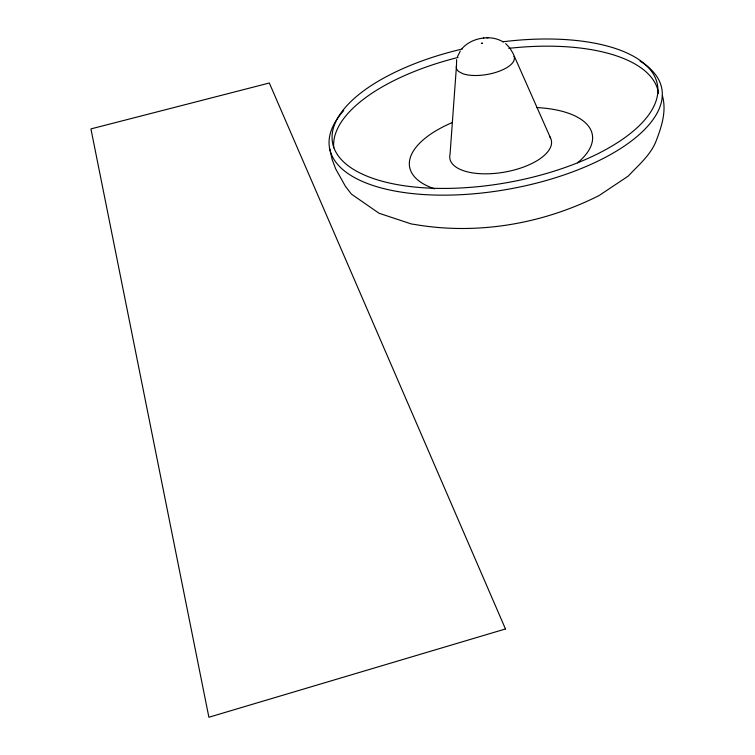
<?xml version="1.0" encoding="UTF-8"?>
<svg xmlns="http://www.w3.org/2000/svg" width="755" height="755" viewBox="0 0 755 755"><rect width="100%" height="100%" fill="white"/><g stroke="black" fill="none" stroke-linecap="round" stroke-linejoin="round"><path stroke-width="1.13" d="M456.643 59.598L456.464 65.713M457.473 56.625L460.314 51.038M461.937 48.697C467.468 42.346 475.622 38.816 483.898 37.995M486.899 37.825C492.628 37.486 498.338 39.09 503.292 41.921M483.379 38.033L488.202 37.75M505.699 43.601L509.861 48.046L513.051 53.397L550.593 138.165M329.841 149.065L332.153 159.55L335.701 168.922L345.46 186.381L351.415 194.111L379.048 213.25L411.371 223.971L414.825 224.49C477.245 235.22 542.741 223.999 599.121 195.526L628.217 176.104C638.117 165.458 650.348 155.398 655.887 141.572C661.55 126.925 666.788 111.362 662.38 95.611M640.051 61.108A168.761 71.923 -10.1 0 1 504.302 189.911A168.761 71.923 -10.1 0 1 343.714 110.56M502.934 41.77A165.015 69.979 -10.1 0 1 638.721 126.208A165.015 69.979 -10.1 0 1 364.344 175.028A165.015 69.979 -10.1 0 1 462.409 48.981M333.786 147.904A164.684 70.413 -10.1 0 1 458.021 57.446M508.747 48.348A164.684 70.413 -10.1 0 1 658.52 93.337M536.899 107.578A92.761 40.996 -10 0 1 577.509 162.863M434.54 188.807A92.761 40.996 -10 0 1 451.792 122.763M549.546 136.372A51.538 22.763 -10 0 1 504.925 172.055A51.538 22.763 -10 0 1 450.055 154.228L456.482 65.761A29.436 11.825 -10.2 0 0 458.757 71.555L462.711 73.66A29.436 11.825 -10.2 0 0 497.394 71.876A29.436 11.825 -10.2 0 0 513.947 56.38M482.417 43.214L481.426 43.328L482.417 43.214M505.473 628.962L208.89 717.25L90.93 128.907L269.327 83.003L505.473 628.962"/></g></svg>
